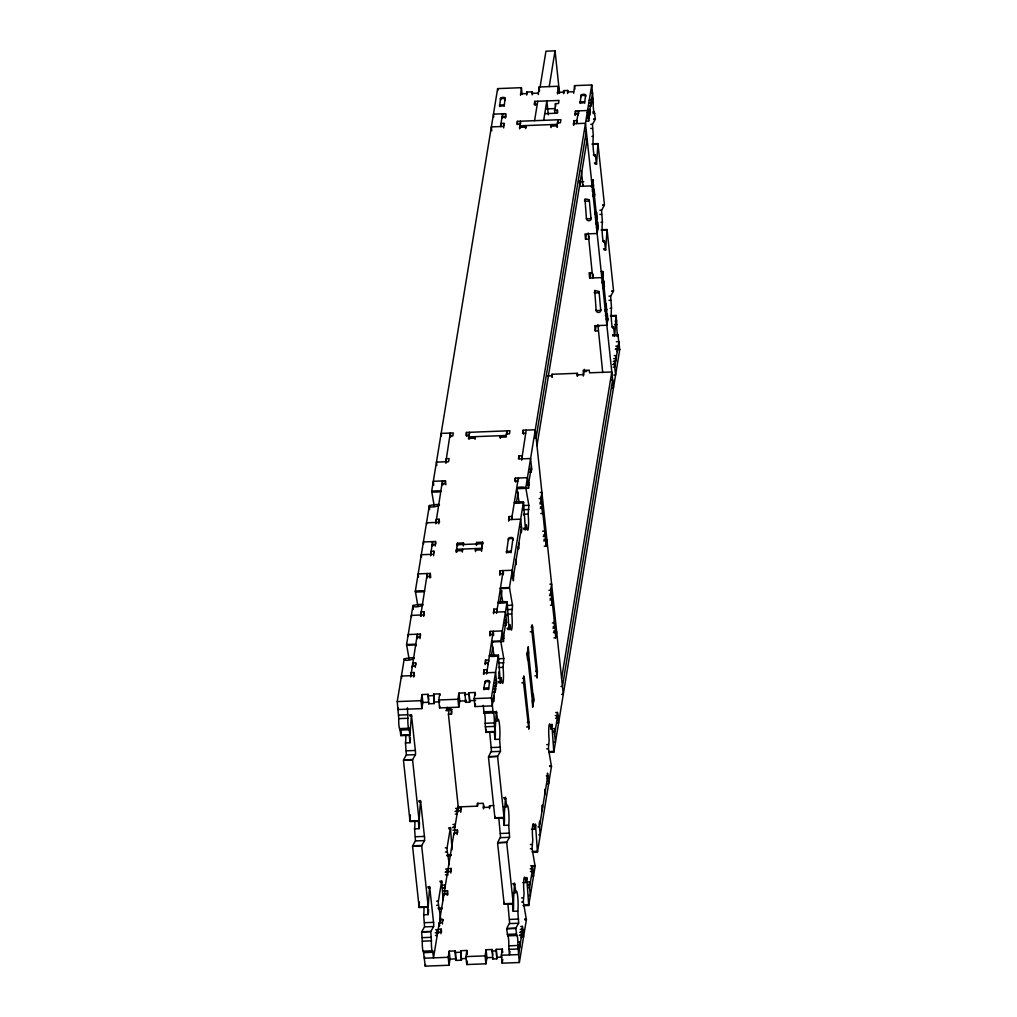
<?xml version="1.0" encoding="UTF-8"?>
<svg xmlns="http://www.w3.org/2000/svg" width="1017" height="1017" viewBox="0 0 1017 1017"><rect width="100%" height="100%" fill="white"/><g stroke="black" fill="none" stroke-linecap="round" stroke-linejoin="round"><path stroke-width="1.5" d="M399.872 728.553L400.851 735.647L409.953 735.304L409.037 728.21L399.821 728.604A6.115 0.712 87.8 0 1 398.969 725.655A6.115 0.712 87.8 0 1 398.766 718.625L397.24 701.59L404.257 658.762C427.026 654.745 404.207 663.592 404.27 658.851M408.936 728.248A6.115 0.712 87.8 0 1 408.071 725.299A6.115 0.712 87.8 0 1 407.881 718.269L407.423 707.768M435.708 929.741L437.412 929.678L437.196 935.386L433.509 957.861L432.594 950.781L423.377 951.162A6.115 0.712 87.8 0 1 422.525 948.213A6.115 0.712 87.8 0 1 422.322 941.183L421.648 932.004M432.568 950.755L432.568 950.755A6.115 0.712 87.8 0 1 431.628 947.869A6.115 0.712 87.8 0 1 431.437 940.827L430.763 931.661L421.635 932.093M494.974 732.011L494.287 722.922A6.115 0.712 87.8 0 0 494.097 715.892A6.115 0.712 87.8 0 0 493.232 712.942L484.13 713.298A6.115 0.712 87.8 0 1 484.995 716.235A6.115 0.712 87.8 0 1 485.185 723.278L485.872 732.367L494.974 732.011L496.41 711.277L497.644 720.735A10.704 1.246 87.8 0 1 499.5 724.625A10.704 1.246 87.8 0 1 499.601 739.257L500.491 751.22L497.656 756.254L488.554 756.597L491.44 750.966L489.736 732.494M423.377 951.162L425.246 966.15L449.031 965.235L448.192 957.289L449.196 951.162L455.273 950.933L455.858 960.404L461.426 960.188L460.828 950.717L466.905 950.475L465.9 956.616L466.739 964.548L485.935 963.811L485.084 955.866L486.088 949.738L492.164 949.509L492.749 958.967L496.843 958.815L496.258 949.344L502.334 949.115L501.33 955.243L502.169 963.175L519.369 962.514L517.844 945.479A6.115 0.712 87.8 0 0 517.653 938.449A6.115 0.712 87.8 0 0 516.789 935.5L507.686 935.856A6.115 0.712 87.8 0 1 508.551 938.805A6.115 0.712 87.8 0 1 508.742 945.835L509.428 954.925L510.013 951.353M592.631 112.035L594.335 111.972A6.115 0.712 87.8 0 1 593.47 109.022A6.115 0.712 87.8 0 1 593.28 101.992L591.754 84.958L574.554 85.631L573.702 93.246M616.188 334.606L617.891 334.529A6.115 0.712 87.8 0 1 617.027 331.593A6.115 0.712 87.8 0 1 616.836 324.563L616.149 315.461L610.454 315.677M400.863 735.571L401.219 730.155M400.914 735.1L410.016 734.833L411.427 714.557L415.533 752.173L415.445 754.652L412.635 759.534L403.533 759.89L406.368 754.856L405.465 742.893A10.704 1.246 87.8 0 0 405.796 735.304M414.885 821.24A10.704 1.246 87.8 0 1 414.567 828.83L415.457 840.792L412.622 845.826L421.737 845.47L424.547 840.589L424.623 838.11L420.529 800.493L419.118 820.694L410.004 821.126L410.385 814.859M423.987 907.177A10.704 1.246 87.8 0 1 423.657 914.766L424.559 926.729L421.724 931.763L430.827 931.407L433.636 926.525L433.725 924.046L429.619 886.43L428.208 906.63L419.093 907.062L419.411 902.028M485.872 732.342L486.088 729.342M498.838 818.431L500.529 836.902L497.644 842.534L506.758 842.19L509.593 837.156L508.691 825.194A10.704 1.246 87.8 0 0 508.589 810.562A10.704 1.246 87.8 0 0 506.733 806.672L505.513 797.214L504.076 817.948L494.961 818.304L495.101 816.524M507.928 904.367L509.619 922.839L506.746 928.47L515.848 928.127L518.683 923.093L517.793 911.13A10.704 1.246 87.8 0 0 517.691 896.498A10.704 1.246 87.8 0 0 515.835 892.608L514.602 883.15L513.229 903.338L504.114 903.77L504.203 902.46M593.572 119.421L595.276 119.358L592.441 124.379L593.343 136.354A10.704 1.246 87.8 0 0 593.445 150.974A10.704 1.246 87.8 0 0 595.301 154.864L596.521 164.322L597.958 143.588L592.263 143.804M602.661 205.358L604.378 205.294L601.543 210.316L602.433 222.291A10.704 1.246 87.8 0 0 602.534 236.91A10.704 1.246 87.8 0 0 604.39 240.8L605.623 250.258L607.06 229.524L601.365 229.74M611.764 291.294L613.467 291.231L610.632 296.252L611.535 308.227A10.704 1.246 87.8 0 0 611.637 322.847A10.704 1.246 87.8 0 0 613.493 326.749L614.675 336.195L616.149 315.461M419.106 820.732L412.571 759.775M428.208 906.63L421.674 845.724M495.025 817.795L504.14 817.401M513.229 903.376L506.682 842.432M410.004 821.126L403.444 760.207L412.559 759.864M419.093 907.1L412.559 846.068M504.114 903.77L497.567 842.864L506.669 842.508M443.145 899.918L441.696 880.786L438.2 902.397L440.908 920.156M452.082 849.754L450.429 827.431L446.946 848.763L449.272 864.679M498.254 678.186L501.292 678.059A10.704 1.246 87.8 0 0 503.148 681.962A10.704 1.246 87.8 0 0 503.046 667.343L503.796 658.8L500.72 640.939L507.127 601.759C494.605 601.06 495.037 604.301 507.191 602.585L509.085 629.714L510.025 624.705A10.704 1.246 87.8 0 0 511.882 628.608A10.704 1.246 87.8 0 0 511.78 613.976L512.53 605.446L509.453 587.534L523.488 501.877C510.979 501.368 511.411 504.318 523.552 502.69L525.446 529.819L526.386 524.823A10.704 1.246 87.8 0 0 528.243 528.713A10.704 1.246 87.8 0 0 528.141 514.093L528.891 505.563L525.903 488.338C526.615 486.635 515.683 486.431 516.789 488.694L519.204 502.487M522.776 882.629L525.814 882.514A10.704 1.246 87.8 0 0 523.958 878.612A10.704 1.246 87.8 0 0 524.06 893.244L523.31 901.774L526.386 919.686L519.369 962.514M531.522 829.275L534.561 829.16A10.704 1.246 87.8 0 0 532.692 825.257A10.704 1.246 87.8 0 0 532.794 839.877L532.056 848.42L535.133 866.319L528.713 905.461L523.03 905.677M548.684 752.402L553.82 752.211L551.85 724.257L550.909 729.265A10.704 1.246 87.8 0 0 549.053 725.363A10.704 1.246 87.8 0 0 549.155 739.995L548.405 748.525L551.481 766.437L537.459 852.093L532.336 852.297M409.953 821.558L419.055 821.215M504.063 904.215L513.178 903.859M419.042 907.533L428.144 907.177M409.088 659.016L406.584 644.536L412.991 605.407C435.607 601.568 413.118 610.022 413.004 605.496M417.822 605.662L415.33 591.169L429.352 505.513C451.777 501.635 429.746 510.191 429.352 505.563M434.183 505.767L431.678 491.287L497.631 88.606L521.416 87.678L522.09 94.136M398.308 708.124L398.079 709.523L421.864 708.607L422.869 702.48L422.03 694.547L428.106 694.306L428.678 699.76M505.246 99.768L505.093 98.28A1.754 0.864 -6 0 0 504.674 97.683L504.356 97.556A2.67 1.322 -6 0 0 501.724 97.607L501.165 97.81A1.754 0.864 -6 0 0 500.529 98.458L499.614 106.518M500.466 126.566L502.551 113.79L502.97 117.756M505.093 98.28L504.178 106.34M413.728 677.068L414.072 672.517L411.033 672.631L411.351 675.606M415.317 667.368L415.661 662.804L412.622 662.931L412.991 666.402M420.021 638.625L420.364 634.074L408.224 634.544L408.376 636.032M423.669 616.404L424.013 611.853L420.974 611.967L421.394 615.946M429.962 577.974L430.305 573.41L418.152 573.88L418.508 577.186M433.598 555.752L433.941 551.189L430.903 551.316L431.272 554.786M435.187 546.04L435.53 541.489L423.39 541.959L423.593 543.942M438.823 523.819L439.166 519.267L436.128 519.382L436.547 523.348M433.738 485.262L433.318 481.295L445.459 480.825L444.963 483.889L441.925 484.016M503.657 127.926L504 123.375L500.961 123.489L501.279 126.477M505.246 118.226L505.589 113.675L493.448 114.146L493.753 117.12M421.864 708.607L421.025 700.675L422.03 694.547M520.564 95.306L521.416 87.678M506.428 433.928L509.466 433.814L509.962 430.75L466.447 432.428L465.939 435.492L468.977 435.378M557.367 122.841L560.405 122.726L560.914 119.663L517.386 121.341L516.878 124.405L519.916 124.29M519.573 128.841L520.45 121.214L520.691 123.54M439.903 695.348L439.751 693.861L433.674 694.09L434.259 703.561L428.691 703.777L428.106 694.306M526.641 95.064L526.73 92.039L532.298 91.835L532.565 94.314M428.691 703.777L428.818 703.014M456.264 552.333L457.358 543.18L463.434 542.951L463.587 544.438M525.649 128.6L525.738 125.587L525.954 127.57M434.259 703.561L433.674 694.09M532.209 94.848L532.298 91.835M554.659 112.912L555.46 103.62L558.498 103.505L559.007 100.441L534.713 101.382L534.205 104.446L537.243 104.331M462.328 552.104L462.43 549.078L462.582 550.566M463.434 542.951L463.332 545.964M465.265 695.361L465.011 692.882L458.934 693.111L459.773 701.056L458.769 707.184L439.586 707.921L438.747 699.988L439.751 693.861M538.273 94.619L539.124 86.992L558.308 86.254L559.045 93.195M534.573 120.68L537.751 101.268M540.091 86.966L545.951 51.206L555.053 50.85L559.553 93.373M439.586 707.921L439.865 706.205M543.675 120.324L546.854 100.912L548.328 114.794M549.205 86.61L555.053 50.85M445.916 710.629L447.62 710.552L448.014 708.163M477.965 803.099L477.469 806.163L458.235 806.913L448.433 714.315L449.183 709.713L452.222 709.599M475.486 551.595L475.587 548.57L475.791 550.553M482.821 543.688L482.655 542.201L476.592 542.442L476.49 545.455M448.433 714.315L451.472 714.201L451.968 711.137M481.562 551.354L482.655 542.201M550.947 127.621L551.049 124.608L551.252 126.591M458.769 707.184L457.93 699.251L458.934 693.111M557.469 93.869L558.308 86.254M554.379 110.268L557.418 110.141L556.909 113.218L544.769 113.675M557.024 127.392L557.888 119.777L558.257 123.248M475.435 694.967L475.168 692.488L469.104 692.717L469.689 702.188L465.595 702.353L465.011 692.882M563.532 93.64L563.634 90.615L567.728 90.462L567.88 91.95M465.595 702.353L465.684 699.327M424.636 956.806L424.407 958.217L448.192 957.289M469.689 702.188L469.104 692.717M567.626 93.475L567.728 90.462M425.246 966.15L425.513 964.548M494.872 680.411L496.398 680.348L492.215 705.887L475.003 706.561L474.164 698.615L475.168 692.488M444.849 894.121L444.721 885.108L443.005 885.171M443.285 887.816L445.001 887.752L447.124 874.722L447.353 869.014L445.637 869.077M454.777 833.457L454.65 824.444L452.946 824.507M453.226 827.152L454.93 827.088L457.065 814.07L457.281 808.35L455.578 808.413M438.619 933.225L438.2 929.258L439.28 922.61L442.319 922.495L442.827 919.432L439.789 919.546L440.158 923.016M439.789 919.546L443.997 893.879L447.022 893.765L447.531 890.701L442.98 890.879M448.497 872.065L448.128 868.594L453.925 833.215L456.964 833.101L457.459 830.037L452.908 830.215M458.387 810.905L458.4 805.858M475.003 706.561L475.435 703.967M440.895 933.695L441.238 929.144L438.2 929.258M450.823 873.031L451.167 868.48L448.128 868.594M460.752 812.367L461.108 807.816L458.07 807.93M483.571 674.373L483.914 669.822L486.952 669.694L487.156 671.678M485.16 664.66L485.503 660.109L488.541 659.995L488.694 661.482M489.863 635.93L490.207 631.379L502.347 630.909L503.479 641.485L501.762 641.562M493.499 613.709L493.842 609.158L496.881 609.043L497.046 610.531M499.792 575.266L500.135 570.715L512.288 570.245L513.407 580.834L513.623 575.113M508.665 521.124L509.008 516.572L512.047 516.458L512.199 517.945M526.857 488.313L528.573 488.249L527.454 477.659L515.301 478.13L514.805 481.194L517.831 481.079M522.255 458.438L521.975 455.794L518.937 455.908L518.441 458.972L530.582 458.502L531.7 469.091L531.205 472.155L529.501 472.219M561.587 694.395L563.291 694.331L535.285 429.771L523.145 430.242L522.649 433.306L525.675 433.191M573.499 125.231L573.842 120.68L576.868 120.565L577.135 123.044M575.088 115.531L575.431 110.98L587.572 110.51L588.69 121.087L586.987 121.15M511.538 519.522L518.339 478.015L518.479 479.338M526.183 430.127L521.619 460.18M576.372 123.629L578.457 110.853L578.749 113.497M585.69 96.844L585.563 95.166A1.754 0.864 -6 0 0 585.131 94.568L584.826 94.441A2.67 1.322 -6 0 0 582.182 94.505L581.622 94.708A1.754 0.864 -6 0 0 580.999 95.344L580.084 103.403M483.253 705.353L484.13 713.298M491.478 655.101L492.787 647.079M499.995 603.132L502.004 590.826M516.407 502.856L518.174 492.088M488.618 689.59L489.533 681.53A2.301 1.131 -6 0 0 487.448 680.462A2.301 1.131 -6 0 0 484.982 681.708L483.901 688.28A1.754 0.864 -6 0 0 484.334 688.878L484.639 689.005A2.67 1.322 -6 0 0 487.283 688.941M585.563 95.166L584.635 103.225M493.232 712.942L491.376 697.954L498.394 655.126C485.872 654.414 486.291 657.656 498.457 655.94L500.351 683.068L501.292 678.059M525.814 487.651L591.754 84.958M449.031 965.235L450.035 959.107L449.196 951.162M528.293 485.592L531.421 466.447M491.961 701.45L493.665 701.387L493.881 695.679M493.499 692.005L495.215 691.929L495.711 688.865L495.432 686.221L493.728 686.284M494.465 686.132L496.169 686.055L496.677 682.992L495.559 672.415L483.406 672.885M503.479 641.485L503.695 635.778L501.991 635.841M504.394 625.468L506.11 625.404L506.606 622.34L505.487 611.751L493.347 612.221M528.573 488.249L528.789 482.528L527.086 482.592M588.69 121.087L588.919 115.379L587.203 115.442M587.94 115.277L589.657 115.213L590.152 112.15L589.873 109.505L588.449 109.556M589.491 105.832L591.208 105.768L591.703 102.692L591.424 100.047L589.148 100.136M536.976 445.649L587.165 139.151L585.639 139.202M591.398 179.818L593.114 179.755L592.11 185.882L579.957 186.353L580.72 181.763L583.745 181.636M455.858 960.404L455.273 950.933M551.964 377.294L552.066 374.269L577.364 373.29L577.631 375.769M583.237 184.802L582.995 186.238L581.343 170.589M483.418 808.96L483.66 805.07M584.966 198.938L586.453 218.871A2.301 1.983 9.3 0 0 588.945 220.765A2.301 1.983 9.3 0 0 591.004 218.693L591.144 217.829M461.426 960.188L460.828 950.717M489.495 808.718L489.584 805.706L493.703 805.54M589.326 199.904L591.004 218.693L586.453 218.871L586.593 218.007M539.76 503.873L541.476 503.809L540.917 498.508L541.921 492.381L540.205 492.444M541.476 503.809L541.73 502.271L540.014 502.334M593.114 179.755L593.419 186.581L591.144 186.67M466.739 964.548L467.312 961.103M589.097 236.084L588.601 239.148L585.563 239.275L586.313 234.673M540.79 513.572L542.506 513.509L542.188 506.682L540.485 506.746M592.428 189.531L594.144 189.454L593.89 190.993L592.174 191.056M588.182 232.995L592.708 277.959L593.318 274.221M542.506 513.509L542.747 511.971M594.144 189.454L594.703 194.755L594.449 196.281L593.025 196.332M543.218 536.493L544.921 536.429L544.616 529.615M594.856 212.451L596.559 212.388L596.318 213.913L594.894 213.977M544.921 536.429L545.176 534.904L543.472 534.967M596.559 212.388L597.132 217.676L596.877 219.214L595.733 219.252M544.248 546.205L545.951 546.129L545.646 539.315L543.942 539.379M595.886 222.151L597.589 222.087L597.335 223.626L595.631 223.689M601.111 271.539L602.814 271.475L601.81 277.603L589.669 278.073L590.419 273.471M545.951 546.129L546.955 540.002L545.824 540.052M597.589 222.087L598.149 227.376L597.144 233.503L585.004 233.974L585.563 239.275M527.848 658.126L527.607 659.652L527.048 654.363L528.293 646.698L528.611 653.524M577.275 376.315L577.364 373.29M594.716 290.353L596.165 310.579A2.301 1.983 9.3 0 0 598.644 312.473A2.301 1.983 9.3 0 0 600.716 310.401L600.856 309.549M485.935 963.811L486.927 957.671L486.088 949.738M583.351 376.074L583.694 371.523L586.733 371.408M599.077 291.332L600.716 310.401L596.165 310.579L596.305 309.715M532.336 700.446L532.641 707.273L533.9 699.607L533.34 694.319L533.086 695.857M549.472 595.581L551.176 595.517L550.617 590.229L551.621 584.101L549.917 584.165M551.176 595.517L551.43 593.992L549.727 594.055M602.814 271.475L603.132 278.289L601.416 278.366M598.301 330.868L595.276 330.983L596.026 326.381L599.064 326.266M492.749 958.967L492.876 958.205M550.502 605.28L552.206 605.217L551.9 598.39L550.184 598.466M602.14 281.239L603.844 281.175L603.59 282.701L601.886 282.777M597.882 324.715L602.712 372.54M552.206 605.217L552.46 603.691M603.844 281.175L604.403 286.463L604.149 288.002L602.725 288.053M496.843 958.815L496.258 949.344M552.93 628.214L554.634 628.15L554.329 621.323M604.568 304.172L606.272 304.096L606.018 305.634L604.594 305.685M554.634 628.15L554.888 626.612L553.172 626.675M606.272 304.096L606.577 310.922L604.873 310.986M553.947 637.913L555.663 637.85L555.358 631.023L553.642 631.087M605.585 313.872L607.302 313.795L607.047 315.334L605.344 315.397M502.169 963.175L502.779 959.438M555.663 637.85L556.668 631.722L554.951 631.786M607.302 313.795L607.861 319.096L606.857 325.224L594.703 325.694L595.276 330.983M525.814 882.514L526.755 877.506L528.713 905.461M534.561 829.16L535.489 824.151L537.459 852.093M561.613 678.453L611.802 371.968L589.529 372.819L589.25 370.175L583.186 370.417L583.669 375.044M517.996 947.488L519.712 947.424L519.929 941.717L518.225 941.78M521.251 937.979L521.479 932.258L519.763 932.335M520.513 932.169L522.217 932.106L522.433 926.385L520.729 926.462M528.649 895.532L530.353 895.468L529.234 884.879L529.73 881.815L528.026 881.892M530.442 871.505L532.145 871.442L532.374 865.734L530.658 865.798M553.744 742.283L555.447 742.219L554.329 731.643L554.837 728.579L553.121 728.642M555.536 718.256L557.24 718.193L557.469 712.485L555.752 712.548M613.861 375.133L615.577 375.07L614.459 364.48L614.954 361.416L613.251 361.48M613.988 361.315L615.692 361.251L615.921 355.543L614.204 355.607M617.243 351.806L617.459 346.098L615.755 346.161M554.608 734.287L557.748 715.129M553.82 752.211L619.76 349.517L617.891 334.529M595.352 119.103L594.335 111.972M507.686 935.856L506.669 928.724M516.789 935.5L515.784 928.368M595.352 119.078L593.648 119.091M596.648 164.042L594.958 163.979M487.283 688.954L487.842 688.738A1.754 0.864 -6 0 0 488.465 688.102M520.412 93.806L526.475 93.577M532.044 93.361L538.12 93.132M557.303 92.382L563.38 92.153M567.473 91.988L573.55 91.759M590.89 92.967L592.593 92.903L588.411 118.442L586.898 118.506M500.504 98.636L505.055 98.471L505.207 99.793M580.974 95.534L585.525 95.356M591.474 98.547L593.191 98.484M591.576 102.056L593.28 101.992M589.428 102.781L591.703 102.692M589.212 103.187L590.928 103.111L591.208 105.768M546.18 108.908L555.333 108.552M588.449 112.213L590.152 112.15M587.101 112.658L589.377 112.569L589.657 115.213M505.08 116.739L502.055 116.853L502.207 118.341M574.923 114.044L577.961 113.917L578.114 115.404M593.064 113.51L594.767 113.446M587.483 118.086L589.199 118.023M503.491 126.439L491.351 126.909L491.77 130.824M573.334 123.743L585.487 123.273L613.48 387.833L611.776 387.897M590.763 124.303L592.466 124.239M519.42 127.354L525.497 127.112M550.794 126.133L556.871 125.905M590.788 128.473L592.491 128.409M584.8 131.269L586.326 131.218L536.124 437.704L534.611 437.768M591.919 136.405L593.343 136.354M592.212 144.35L597.894 144.134M593.305 154.94L595.301 154.864M594.424 162.873L596.14 162.809M591.958 185.119L593.674 185.043M592.987 194.819L594.703 194.755M602.75 205.027L604.454 204.964L597.958 143.588M599.852 210.239L601.568 210.176M599.89 214.422L601.594 214.345M595.415 217.74L597.132 217.676M601.009 222.342L602.433 222.291M596.445 227.439L598.149 227.376M601.301 230.287L606.996 230.071M602.687 240.876L604.39 240.8M603.526 248.809L605.229 248.745M604.06 249.928L605.763 249.851M592.148 272.658L589.11 272.785L589.669 278.073M601.67 276.827L603.373 276.764M602.7 286.527L604.403 286.463M611.84 290.964L613.556 290.9L607.06 229.524M608.954 296.176L610.658 296.112M608.98 300.358L610.683 300.282M610.111 308.278L611.535 308.227M605.128 309.46L606.831 309.397M610.963 316.211L616.086 316.007M606.157 319.16L607.861 319.096M615.031 321.105L616.747 321.041M614.56 324.639L616.836 324.563M611.776 326.813L613.493 326.749M612.615 334.746L614.332 334.682M612.577 335.877L614.865 335.788M616.62 336.068L618.323 336.004M616.378 341.687L618.921 341.585L614.738 367.124L613.213 367.188M616.035 348.806L617.751 348.742L617.459 346.098M615.26 349.225L616.963 349.162M617.217 349.619L619.76 349.517M613.709 358.67L615.412 358.607M613.531 364.124L615.234 364.061L614.954 361.416M612.742 364.544L614.459 364.48M547.642 375.959L551.811 375.807M577.122 374.828L583.186 374.587M611.115 379.951L612.641 379.9L562.452 686.399L560.939 686.45M449.768 436.115L452.807 436.001L453.302 432.937L441.162 433.407L441.442 436.013M529.997 469.155L531.7 469.091M529.221 469.574L530.925 469.511L531.205 472.155M527.365 485.249L529.069 485.173M431.678 491.287C443.743 489.724 444.404 492.597 431.767 491.974M516.789 488.694L525.903 488.338M539.201 498.584L540.917 498.508M523.17 505.538L528.865 505.309M540.23 508.284L541.947 508.208M523.196 509.708L528.891 509.492M528.141 514.093L523.59 514.271A10.704 1.246 87.8 0 1 523.653 514.958M438.67 522.331L426.517 522.802L426.682 524.289M508.5 519.636L520.653 519.166L521.772 529.743L521.276 532.806L520.984 530.162M519.979 527.162L521.492 527.098L513.127 578.19L511.615 578.241M523.386 528.37L525.103 528.306M523.92 529.476L525.636 529.412M542.658 531.205L544.362 531.141M435.034 544.553L431.996 544.667L432.149 546.154M543.688 540.904L545.392 540.841M457.129 544.718L482.427 543.739L481.677 548.328L456.379 549.307L456.697 552.333M456.099 550.845L462.176 550.617M475.333 550.108L481.41 549.866M433.445 554.265L421.292 554.723L421.559 557.214M429.797 576.474L426.759 576.601L426.924 578.088M499.639 573.779L502.678 573.664L502.83 575.152M415.33 591.169C427.382 589.707 428.03 592.441 415.419 591.869M509.453 587.534L500.351 587.89L502.843 602.369M500.44 588.589L509.542 588.233M548.913 590.292L550.617 590.229M549.943 599.992L551.646 599.928M506.809 605.42L512.504 605.204M506.847 609.603L512.53 609.386M423.504 614.916L411.364 615.387L411.516 616.874M511.78 613.976L507.229 614.154A10.704 1.246 87.8 0 1 507.356 615.565M504.623 619.76L506.326 619.684L503.199 638.841L501.673 638.905M504.902 622.404L506.606 622.34M504.114 622.824L505.83 622.76L506.11 625.404M552.371 622.925L554.074 622.862M530.988 627.171L532.692 627.095L537.396 671.563L537.129 678.072L531.904 631.328L532.12 624.819L532.692 627.095M507.038 628.252L508.742 628.188M507.559 629.37L509.275 629.307M530.238 631.76L531.942 631.697M419.868 637.138L416.83 637.252L416.983 638.74M489.711 634.443L492.737 634.328L492.902 635.816M553.388 632.625L555.104 632.561M502.271 638.485L503.974 638.422M406.584 644.536L415.699 644.181L415.978 645.935M500.72 640.939L491.605 641.244L494.109 655.736M406.673 645.223L415.788 644.867M491.694 641.943L500.809 641.587M492.063 642.324L492.825 642.286M498.076 658.787L503.771 658.558M415.165 665.868L412.127 665.995L412.279 667.483M484.995 663.173L488.033 663.059L488.198 664.546M498.673 662.931L503.796 662.741M498.495 667.508L503.046 667.343M413.576 675.58L401.423 676.051L401.639 678.034M535.654 671.258L537.357 671.195M534.904 675.86L536.607 675.784M522.624 678.25L524.327 678.186L529.031 722.642L528.815 729.151L523.539 682.42L523.755 675.898L524.327 678.186M498.292 681.619L500.008 681.543M498.826 682.725L500.529 682.661M494.974 683.055L496.677 682.992M494.186 683.475L495.889 683.411L496.169 686.055M521.874 682.839L523.577 682.776M488.491 687.912L483.939 688.089L484.067 689.768M494.008 688.941L495.711 688.865M427.852 695.844L433.42 695.628M464.756 694.408L468.85 694.255M397.24 701.59L421.025 700.675M438.747 699.988L457.93 699.251M474.164 698.615L491.376 697.954M492.457 698.387L494.173 698.323M491.681 698.806L493.385 698.743L493.665 701.387M422.869 702.48L428.564 702.264M434.513 702.022L439.827 701.819M459.773 701.056L465.85 700.815M469.943 700.662L475.625 700.446M446.349 709.078L450.912 708.913L451.472 714.201M398.677 715.104L407.779 714.76M483.698 711.824L492.8 711.468M409.546 715.04L411.249 714.964M494.567 711.747L496.271 711.684M410.067 716.146L411.783 716.082M495.088 712.866L496.805 712.79M398.766 718.625L407.881 718.269M555.257 715.612L556.96 715.548M494.605 720.85L497.644 720.735M485.185 723.278L494.287 722.922M527.289 722.337L528.993 722.273M556.884 723.125L558.587 723.062L557.469 712.485M400.253 730.079L409.368 729.723M485.274 726.786L494.389 726.43M549.955 724.727L551.672 724.663M550.489 725.846L552.193 725.782M526.539 726.939L528.243 726.875M485.935 731.82L495.037 731.465M553.401 731.287L555.117 731.223L554.837 728.579M552.625 731.706L554.329 731.643M405.465 742.893L410.029 742.715A10.704 1.246 87.8 0 0 410.36 737.261M494.224 731.706L495.05 739.423L499.601 739.257M546.701 744.66L548.405 744.584M406.317 750.826L415.419 750.47M491.325 747.546L500.44 747.19M546.726 748.83L548.43 748.766M406.342 755.008L415.445 754.652M491.364 751.716L500.466 751.372M548.621 751.588L553.744 751.385M549.688 765.801L551.392 765.737M549.777 766.5L551.481 766.437M546.294 775.844L547.807 775.793L539.442 826.872L537.929 826.923M547.133 783.789L548.659 783.726L547.527 773.136L547.311 778.857M418.635 800.976L420.339 800.9M503.657 797.684L505.36 797.62M419.169 802.082L420.873 802.019M504.19 798.803L505.894 798.739M483.266 807.473L489.342 807.231M503.695 806.786L506.733 806.672M456.048 811.058L460.599 810.88M455.069 811.49L456.786 811.413M455.349 814.134L457.065 814.07M414.567 828.83L419.118 828.652A10.704 1.246 87.8 0 0 419.462 822.143M503.326 817.655L504.14 825.372L508.691 825.194M452.438 827.571L454.141 827.507M448.586 827.914L450.289 827.838M533.607 824.622L535.311 824.558M449.107 829.02L450.823 828.957M534.128 825.74L535.845 825.677M415.406 836.762L424.521 836.406M500.428 833.482L509.542 833.126M538.768 834.868L540.294 834.804L539.163 824.228L539.671 821.164L539.951 823.808M415.432 840.945L424.547 840.589M500.453 837.652L509.568 837.309M412.546 846.144L421.648 845.801M445.319 847.835L447.022 847.758M530.34 844.542L532.044 844.479M445.344 852.004L447.06 851.941M530.365 848.725L532.082 848.661M447.238 854.763L451.23 854.611M532.26 851.471L537.383 851.28M446.743 855.602L451.294 855.424M533.328 865.696L535.031 865.632M533.417 866.395L535.133 866.319M445.916 871.722L450.671 871.544M530.938 868.442L532.654 868.378L529.514 887.536L528.001 887.587M445.141 872.141L446.844 872.077M530.162 868.861L531.866 868.798M445.421 874.785L447.124 874.722M531.789 876.374L533.493 876.311L532.374 865.734M439.84 881.269L441.556 881.205M524.861 877.976L526.577 877.913M440.374 882.375L442.077 882.311M525.395 879.095L527.098 879.031M427.737 886.913L429.441 886.849M512.759 883.62L514.462 883.557M428.259 888.019L429.975 887.955M513.28 884.739L514.996 884.676M528.306 884.536L530.022 884.459L529.73 881.815M442.509 888.235L444.213 888.172M527.531 884.955L529.234 884.879M512.797 892.723L515.835 892.608M436.585 901.189L438.289 901.126M521.607 897.897L523.31 897.833M436.611 905.372L438.314 905.295M521.632 902.079L523.335 902.015M437.933 908.143L441.925 907.99M523.526 904.838L528.649 904.634M438.569 908.944L441.988 908.804M423.657 914.766L428.221 914.588A10.704 1.246 87.8 0 0 428.551 909.134M512.415 903.592L513.242 911.308L517.793 911.13M424.509 922.699L433.611 922.355M509.517 919.419L518.632 919.063M439.573 922.343L440.704 922.292M524.594 919.05L526.298 918.987M524.683 919.749L526.386 919.686M424.534 926.881L433.636 926.525M509.555 923.589L518.657 923.245M506.657 928.801L515.772 928.457M436.179 932.373L440.73 932.208M521.2 929.093L522.713 929.029L518.53 954.582L501.33 955.243M435.212 932.805L436.916 932.742M520.234 929.525L521.937 929.449M435.492 935.449L437.196 935.386M422.233 937.674L431.335 937.318M507.254 934.381L516.356 934.026M520.043 934.979L521.759 934.915L521.479 932.258M519.267 935.398L520.971 935.335M521.848 937.038L523.552 936.975L522.433 926.385M422.322 941.183L431.437 940.827M517.717 944.844L519.42 944.78M508.742 945.835L517.844 945.479M423.809 952.637L432.924 952.281M508.831 949.344L517.945 949.001M455.019 952.459L460.587 952.243M491.91 951.035L496.004 950.882M465.9 956.616L485.084 955.866M450.035 959.107L456.112 958.866M461.68 958.65L466.231 958.472M486.927 957.671L492.622 957.455M497.097 957.277L502.029 957.086M615.921 355.543L616.2 358.187M592.86 181.293L597.907 228.914M602.572 273.001L607.607 320.622M580.999 95.344L581.114 96.857M574.554 85.631L574.91 89.102M575.431 110.98L575.8 114.451M573.842 120.68L574.262 124.646M579.398 181.064L579.957 186.353M563.634 90.615L563.888 93.094M557.418 110.141L557.697 112.798M584.305 369.285L584.546 371.599M555.46 103.62L555.74 106.264M557.38 126.68L557.138 124.366L519.687 125.816L519.941 128.129M539.124 86.992L539.544 90.971M534.713 101.382L535.133 105.348M526.73 92.039L526.946 94.034M552.066 374.269L552.32 376.748M517.386 121.341L517.666 123.985M505.589 113.675L505.957 117.146M504 123.375L504.152 124.862M500.542 98.446L500.669 100.124M541.158 496.982L546.205 544.603M550.871 588.69L555.918 636.311M497.631 88.606L497.834 90.589M523.145 430.242L523.564 434.208M518.937 455.908L519.217 458.553M515.301 478.13L515.721 482.096M507.318 434.335L506.949 430.865L505.919 436.992L499.856 437.234L500.097 435.696L500.377 438.34M518.861 543.192L518.632 548.9L518.352 546.256M545.176 791.874L544.896 789.23L544.68 794.938M506.326 436.624L506.199 435.467L468.748 436.916L468.99 439.23M528.052 648.236L533.645 701.145M527.289 652.825L532.895 705.734M516.267 559.032L516.039 564.74L515.759 562.096M542.582 807.714L542.303 805.07L542.086 810.778M513.115 539.989L512.962 538.502A2.301 1.131 -6 0 0 510.877 537.434A2.301 1.131 -6 0 0 508.411 538.667L506.466 552.93M509.008 516.572L509.377 520.043M511.03 552.752L512.962 538.502L508.411 538.667L508.564 540.167M503.491 573.626L503.173 570.601L496.525 613.429M500.135 570.715L500.504 574.185M493.842 609.158L494.211 612.628M475.079 439.319L474.799 436.674L474.545 438.213L468.468 438.441L469.498 432.314L469.625 433.471M493.665 635.231L493.245 631.265L486.584 674.093M490.207 631.379L490.626 635.345M494.936 689.284L495.215 691.929M466.447 432.428L466.867 436.395M519.929 941.717L520.208 944.361M476.592 542.442L476.795 544.426M489.698 683.017L489.533 681.53L484.982 681.708L485.134 683.195M504.076 817.948L497.593 756.495L488.465 756.928L494.961 818.304M485.503 660.109L485.872 663.58M483.914 669.822L484.334 673.788M450.684 436.967L450.264 433.051L445.7 463.116M489.584 805.706L489.749 807.193M502.334 949.115L502.703 952.586M457.358 543.18L457.625 545.659M483.736 807.829L483.253 803.29L477.189 803.519L477.469 806.163M446.488 462.697L446.069 458.731L449.107 458.603L448.599 461.667L436.458 462.138L436.802 465.443M445.459 480.825L445.878 484.791M492.164 949.509L492.749 954.963M442.853 484.918L442.433 480.939L435.772 523.768M439.166 519.267L439.484 522.242M435.53 541.489L435.797 543.968M433.941 551.189L434.094 552.676M461.108 807.816L461.26 809.303M432.911 545.57L432.492 541.603L430.56 555.867M447.277 707.247L447.62 710.552M457.281 808.35L457.726 812.481M430.305 573.41L430.725 577.389M457.459 830.037L457.726 832.516M456.964 833.101L457.116 834.588M454.65 824.444L454.93 827.088M427.61 576.842L427.267 573.537L420.606 616.366M466.905 950.475L467.324 954.454M453.925 833.215L454.078 834.703M424.013 611.853L424.318 614.827M451.167 868.48L451.332 869.967M447.353 869.014L447.976 874.963M420.364 634.074L420.529 635.561M447.531 890.701L447.95 894.668M447.022 893.765L447.188 895.252M444.721 885.108L445.001 887.752M417.758 638.155L417.339 634.188L410.677 677.017M443.997 893.879L444.149 895.367M415.661 662.804L415.877 664.787M442.827 919.432L442.98 920.919M442.319 922.495L442.484 923.983M414.072 672.517L414.44 675.987M441.238 929.144L441.556 932.119M439.28 922.61L439.649 926.093M437.412 929.678L437.831 933.644M409.165 734.605L410.029 742.715M418.381 821.711L419.118 828.652M427.356 906.49L428.221 914.588M523.488 501.877L523.552 502.69M507.127 601.759L507.191 602.585M498.394 655.126L498.457 655.94M429.416 506.224L429.619 509.53M413.067 606.17L413.258 609.425M513.102 896.346A10.704 1.246 87.8 0 1 513.242 911.308M503.923 809.761A10.704 1.246 87.8 0 1 504.14 825.372M494.758 723.214A10.704 1.246 87.8 0 1 495.05 739.423M498.826 671.945A10.704 1.246 87.8 0 1 498.889 678.657M504.012 104.853L499.461 105.031A2.301 1.131 -6 0 0 501.546 106.086A2.301 1.131 -6 0 0 504.012 104.853M584.483 101.738L579.932 101.916A2.301 1.131 -6 0 0 582.016 102.984A2.301 1.131 -6 0 0 584.483 101.738M589.135 201.061L584.584 201.226A2.301 1.983 9.3 0 1 586.656 199.154A2.301 1.983 9.3 0 1 589.135 201.061M598.848 292.769L594.297 292.947A2.301 1.983 9.3 0 1 596.356 290.875A2.301 1.983 9.3 0 1 598.848 292.769M510.865 551.265L506.313 551.443A2.301 1.131 -6 0 0 508.398 552.511A2.301 1.131 -6 0 0 510.865 551.265"/></g></svg>
